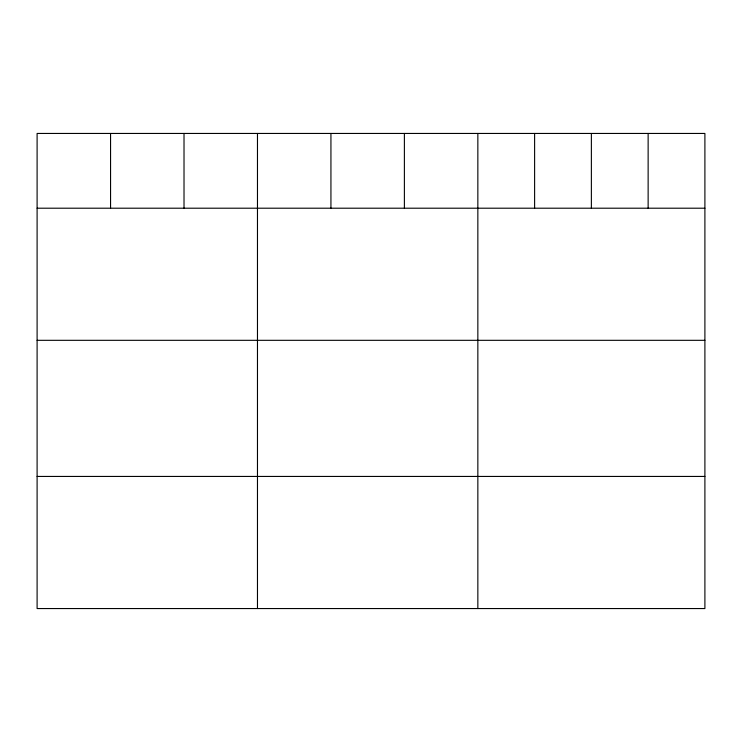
<?xml version="1.0" encoding="UTF-8"?>
<svg xmlns="http://www.w3.org/2000/svg" width="742" height="742" viewBox="0 0 742 742"><rect width="100%" height="100%" fill="white"/><g stroke="black" fill="none" stroke-linecap="round" stroke-linejoin="round"><path stroke-width="1.11" d="M704.9 208.205L704.9 608.551L37.1 608.551L37.1 133.449L704.9 133.449L704.9 208.205L37.1 208.205M37.1 340.318L704.9 340.318M37.1 476.438L704.9 476.438M648.137 133.449L648.137 208.205M591.374 133.449L591.374 208.205M534.611 133.449L534.611 208.205M477.848 133.449L477.848 608.551M404.39 133.449L404.39 208.205M330.932 133.449L330.932 208.205M257.474 133.449L257.474 608.551M184.016 133.449L184.016 208.205M110.558 133.449L110.558 208.205"/></g></svg>
